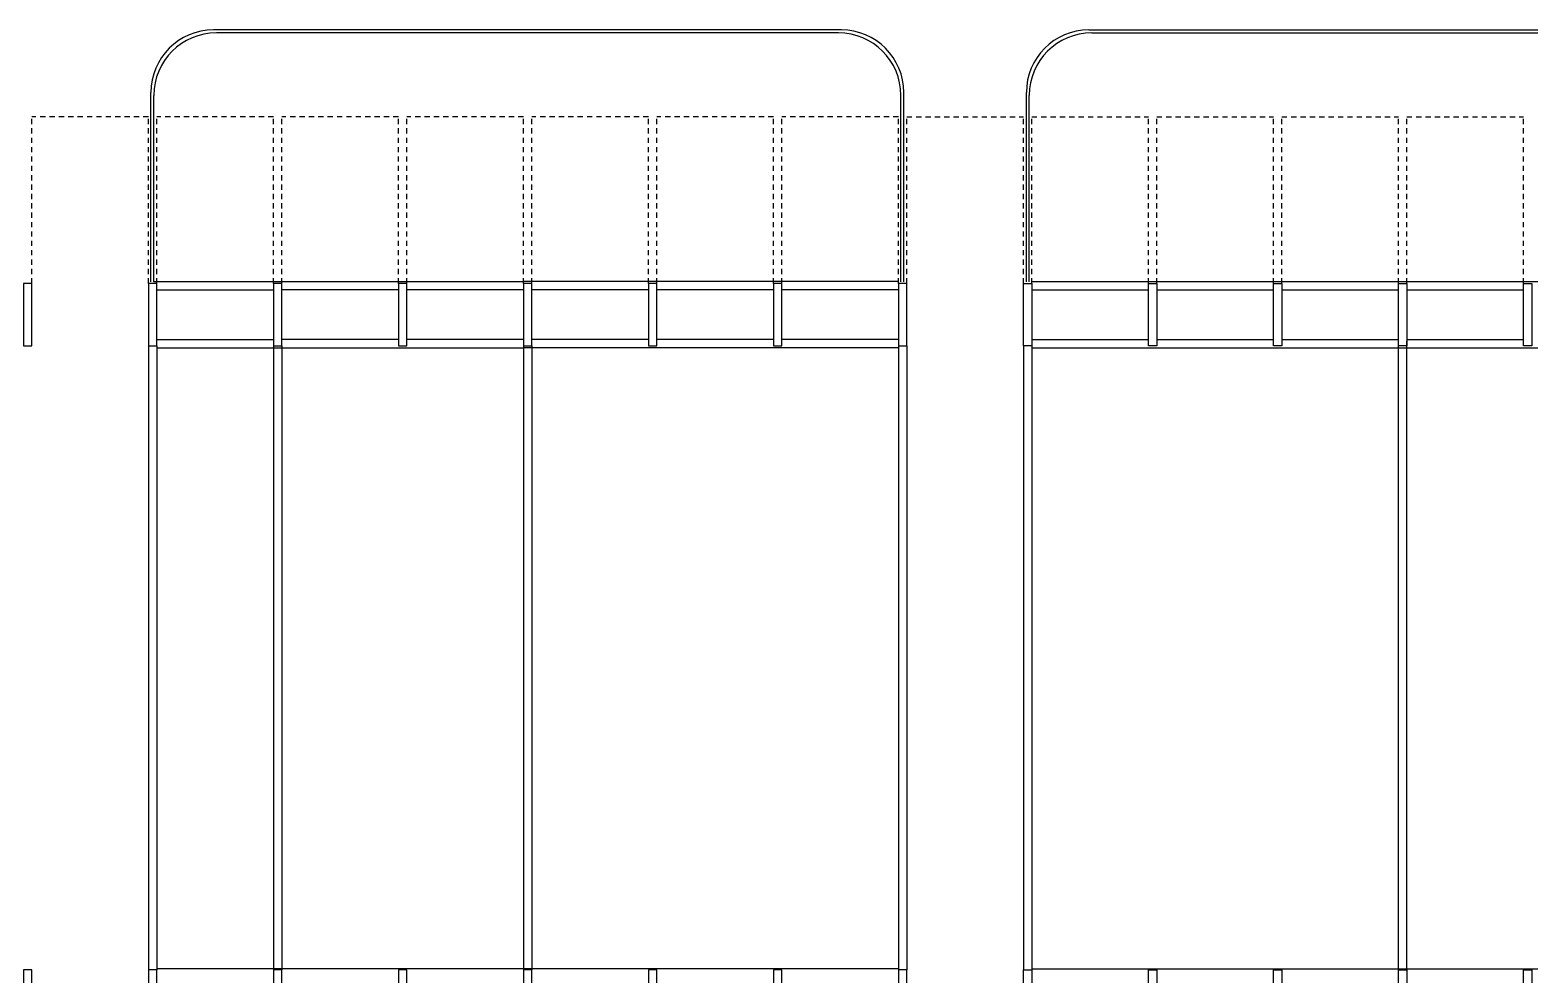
# Model space of a CAD drawing. Header units: millimetres. Extents: x 2308 to 2568, y 1142 to 1238.
# Drawn here: x 2489.59 to 2525.59, y 1185.43 to 1208.11 of the extents above; entities that cross this region are included whole.
import ezdxf

# ---------------------------------------------------------------- set-up
doc = ezdxf.new("R2010")
doc.units = ezdxf.units.MM
doc.linetypes.add('HIDDEN2', pattern=[0.1875, 0.125, -0.0625])
for name, color, linetype in [('ESTR', 3, 'Continuous'), ('PISO', 1, 'Continuous'), ('PROJ', 1, 'HIDDEN2')]:
    doc.layers.add(name, color=color, linetype=linetype)

# ---------------------------------------------------------------- blocks, each defined once
blk = doc.blocks.new('PILAR-SLN')
for points in [[(0.197, -26.487), (0.197, -27.987), (-0.003, -27.987), (-0.003, -26.487)], [(0.197, -42.97), (0.197, -44.47), (-0.003, -44.47), (-0.003, -42.97)]]:
    blk.add_lwpolyline(points, close=True)

msp = doc.modelspace()

# ---------------------------------------------------------------- linework, layer by layer
at = {"layer": 'PISO'}
for p, q in [((2509.058, 1208.105), (2493.988, 1208.105)), ((2508.988, 1208.035), (2494.058, 1208.035)), ((2514.999, 1208.105), (2545.129, 1208.105)), ((2515.069, 1208.035), (2545.059, 1208.035)), ((2492.488, 1202.054), (2492.488, 1206.605)), ((2492.558, 1202.054), (2492.558, 1206.535)), ((2510.488, 1202.054), (2510.488, 1206.535)), ((2510.558, 1202.054), (2510.558, 1206.605)), ((2513.499, 1202.054), (2513.499, 1206.605)), ((2513.569, 1202.054), (2513.569, 1206.535)), ((2492.558, 1202.069), (2501.429, 1202.069)), ((2510.429, 1202.069), (2501.429, 1202.069)), ((2513.629, 1202.069), (2546.429, 1202.069)), ((2492.629, 1201.869), (2495.429, 1201.869)), ((2498.429, 1201.869), (2495.629, 1201.869)), ((2501.429, 1201.869), (2498.629, 1201.869)), ((2504.429, 1201.869), (2501.629, 1201.869)), ((2507.429, 1201.869), (2504.629, 1201.869)), ((2510.429, 1201.869), (2507.629, 1201.869)), ((2513.629, 1201.869), (2516.429, 1201.869)), ((2516.629, 1201.869), (2519.429, 1201.869)), ((2519.629, 1201.869), (2522.429, 1201.869)), ((2522.629, 1201.869), (2525.429, 1201.869)), ((2492.629, 1200.669), (2495.429, 1200.669)), ((2498.429, 1200.669), (2495.629, 1200.669)), ((2501.429, 1200.669), (2498.629, 1200.669)), ((2504.429, 1200.669), (2501.629, 1200.669)), ((2507.429, 1200.669), (2504.629, 1200.669)), ((2510.429, 1200.669), (2507.629, 1200.669)), ((2513.629, 1200.669), (2516.429, 1200.669)), ((2516.629, 1200.669), (2519.429, 1200.669)), ((2519.629, 1200.669), (2522.429, 1200.669)), ((2522.429, 1185.509), (2522.429, 1200.641)), ((2522.629, 1200.669), (2525.429, 1200.669)), ((2522.629, 1185.509), (2522.629, 1200.641)), ((2492.429, 1200.519), (2492.429, 1185.537)), ((2492.629, 1200.519), (2492.629, 1185.537)), ((2492.629, 1200.469), (2501.429, 1200.469)), ((2495.429, 1200.519), (2495.429, 1185.537)), ((2495.629, 1200.519), (2495.629, 1185.537)), ((2501.429, 1200.519), (2501.429, 1185.537)), ((2510.429, 1200.469), (2501.429, 1200.469)), ((2501.629, 1200.519), (2501.629, 1185.537)), ((2510.429, 1200.519), (2510.429, 1185.537)), ((2510.629, 1200.519), (2510.629, 1185.537)), ((2513.429, 1200.519), (2513.429, 1185.537)), ((2513.629, 1200.519), (2513.629, 1185.537)), ((2513.629, 1200.469), (2546.429, 1200.469)), ((2495.629, 1185.559), (2492.629, 1185.559)), ((2510.429, 1185.559), (2495.629, 1185.559)), ((2513.629, 1185.559), (2546.429, 1185.559))]:
    msp.add_line(p, q, dxfattribs=at)
for centre, start, end in [((2493.988, 1206.605), 90, 180), ((2494.058, 1206.535), 90, 180), ((2508.988, 1206.535), 0, 90), ((2509.058, 1206.605), 0, 90), ((2514.999, 1206.605), 90, 180), ((2515.069, 1206.535), 90, 180)]:
    msp.add_arc(centre, 1.5, start, end, dxfattribs=at)
at = {"layer": 'PROJ'}
for p, q in [((2492.429, 1206.019), (2489.629, 1206.019)), ((2489.629, 1202.019), (2489.629, 1206.019)), ((2492.429, 1202.019), (2492.429, 1206.019)), ((2492.629, 1202.019), (2492.629, 1206.019)), ((2495.429, 1206.019), (2492.629, 1206.019)), ((2495.429, 1202.019), (2495.429, 1206.019)), ((2498.429, 1206.019), (2495.629, 1206.019)), ((2495.629, 1202.019), (2495.629, 1206.019)), ((2498.429, 1202.019), (2498.429, 1206.019)), ((2498.629, 1202.019), (2498.629, 1206.019)), ((2501.429, 1206.019), (2498.629, 1206.019)), ((2501.429, 1202.019), (2501.429, 1206.019)), ((2504.429, 1206.019), (2501.629, 1206.019)), ((2501.629, 1202.019), (2501.629, 1206.019)), ((2504.429, 1202.019), (2504.429, 1206.019)), ((2504.629, 1202.019), (2504.629, 1206.019)), ((2507.429, 1206.019), (2504.629, 1206.019)), ((2507.429, 1202.019), (2507.429, 1206.019)), ((2510.429, 1206.019), (2507.629, 1206.019)), ((2507.629, 1202.019), (2507.629, 1206.019)), ((2510.429, 1202.019), (2510.429, 1206.019)), ((2510.629, 1206.019), (2513.429, 1206.019)), ((2510.629, 1202.019), (2510.629, 1206.019)), ((2513.429, 1202.019), (2513.429, 1206.019)), ((2513.629, 1202.019), (2513.629, 1206.019)), ((2513.629, 1206.019), (2516.429, 1206.019)), ((2516.429, 1202.019), (2516.429, 1206.019)), ((2516.629, 1206.019), (2519.429, 1206.019)), ((2516.629, 1202.019), (2516.629, 1206.019)), ((2519.429, 1202.019), (2519.429, 1206.019)), ((2519.629, 1202.019), (2519.629, 1206.019)), ((2519.629, 1206.019), (2522.429, 1206.019)), ((2522.429, 1202.019), (2522.429, 1206.019)), ((2522.629, 1206.019), (2525.429, 1206.019)), ((2522.629, 1202.019), (2522.629, 1206.019)), ((2525.429, 1202.019), (2525.429, 1206.019))]:
    msp.add_line(p, q, dxfattribs=at)

# ---------------------------------------------------------------- block references
at = {"layer": 'ESTR', "xscale": -1}
for p in [(2489.626, 1228.506), (2492.626, 1228.506), (2495.626, 1228.506), (2498.626, 1228.506), (2501.626, 1228.506), (2504.626, 1228.506), (2507.626, 1228.506), (2510.626, 1228.506)]:
    msp.add_blockref('PILAR-SLN', p, dxfattribs=at)
at = {"layer": 'ESTR'}
for p in [(2513.431, 1228.506), (2516.431, 1228.506), (2519.431, 1228.506), (2522.431, 1228.506), (2525.431, 1228.506)]:
    msp.add_blockref('PILAR-SLN', p, dxfattribs=at)

doc.saveas('drawing.dxf')
